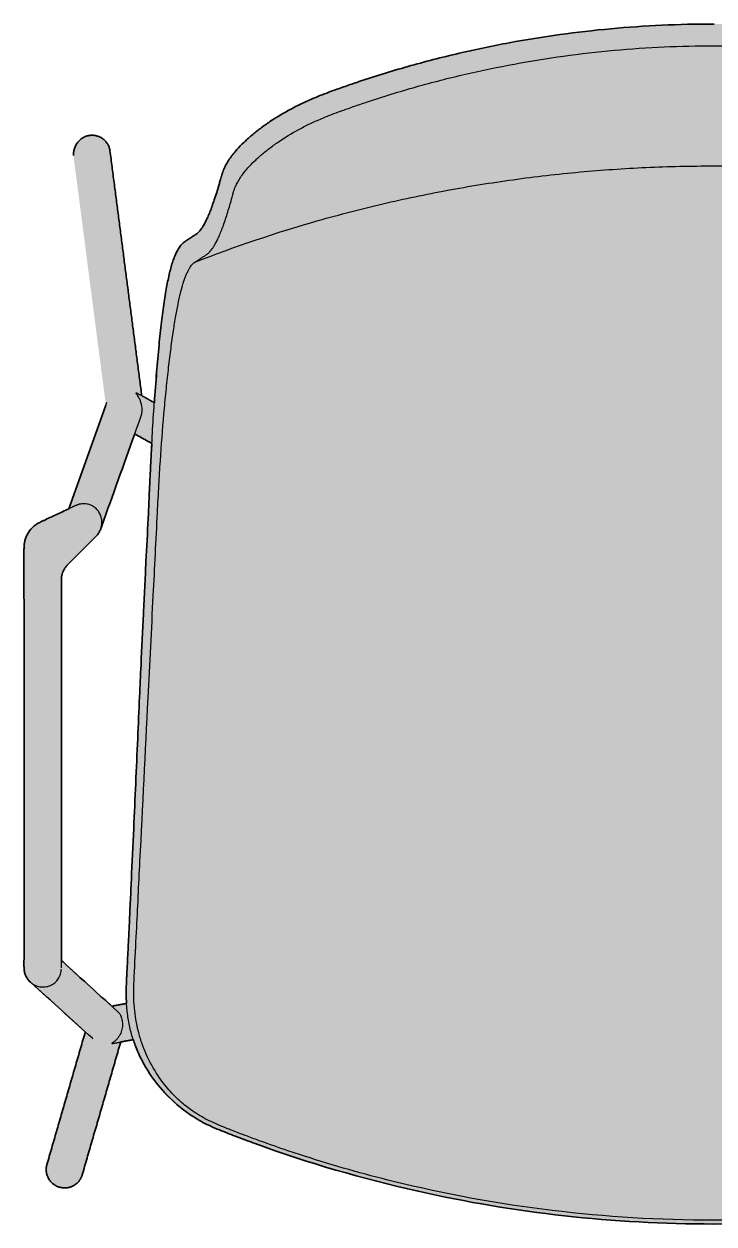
# Model space of a CAD drawing. Header units: millimetres. Extents: x 0 to 1796, y -880 to 761.
# Drawn here: x 107 to 407, y -880 to -358 of the extents above; entities that cross this region are included whole.
import ezdxf

# ---------------------------------------------------------------- set-up
doc = ezdxf.new("R2010")
doc.units = ezdxf.units.MM
doc.layers.add('Blocks', color=7, linetype='Continuous')
doc.layers.add('Blocks$Fill', color=7, linetype='Continuous', true_color=0xffffff)
doc.layers.add('Blocks$Inner', color=7, linetype='Continuous', lineweight=25, true_color=0x007f00)
doc.layers.add('Blocks$Outline', color=7, linetype='Continuous', lineweight=35, true_color=0xff3f3f)

# ---------------------------------------------------------------- blocks, each defined once
blk = doc.blocks.new('AAC 18 Dining Chair Top')
at = {"layer": 'Blocks$Fill'}
h = blk.add_hatch(color=256, dxfattribs=at)
h.paths.add_polyline_path([(296.95, -105.05), (280.66, -104.83), (264.42, -104.15), (248.2, -103.03), (232.02, -101.46), (216.03, -99.46), (200.1, -97.03), (184.24, -94.15), (168.47, -90.84), (150.5, -86.51), (132.69, -81.61), (115.04, -76.14), (97.58, -70.1), (83.06, -64.59), (81.1, -63.78), (79.14, -62.94), (77.47, -62.16), (75.82, -61.35), (74.06, -60.42), (72.33, -59.43), (70.67, -58.41), (69.05, -57.34), (67.46, -56.2), (65.91, -55.02), (65.13, -54.39), (64.37, -53.75), (62.87, -52.43), (60.59, -50.3), (59.47, -49.22), (58.39, -48.1), (57.35, -46.96), (56.34, -45.8), (55.36, -44.62), (54.41, -43.41), (53.49, -42.17), (52.6, -40.92), (51.74, -39.64), (50.91, -38.35), (50.11, -37.02), (49.34, -35.68), (48.61, -34.32), (47.9, -32.94), (47.25, -31.57), (46.63, -30.19), (46.04, -28.79), (45.49, -27.37), (45.06, -26.17), (44.64, -24.95), (39.19, -25.96), (22.47, -83.68), (22.43, -83.83), (22.38, -83.98), (22.33, -84.13), (22.27, -84.28), (22.21, -84.43), (22.15, -84.58), (22.08, -84.73), (22.02, -84.88), (21.94, -85.03), (21.87, -85.17), (21.79, -85.32), (21.71, -85.46), (21.62, -85.6), (21.53, -85.75), (21.44, -85.89), (21.35, -86.02), (21.25, -86.16), (21.15, -86.29), (21.04, -86.43), (20.93, -86.56), (20.82, -86.68), (20.71, -86.81), (20.59, -86.93), (20.48, -87.05), (20.36, -87.17), (20.23, -87.29), (20.11, -87.4), (19.98, -87.51), (19.85, -87.62), (19.71, -87.72), (19.58, -87.83), (19.44, -87.92), (19.3, -88.02), (19.16, -88.11), (19.02, -88.2), (18.87, -88.29), (18.73, -88.37), (18.58, -88.45), (18.43, -88.53), (18.28, -88.6), (18.13, -88.67), (17.98, -88.74), (17.83, -88.8), (17.68, -88.86), (17.52, -88.91), (17.37, -88.97), (17.22, -89.02), (17.06, -89.06), (16.91, -89.11), (16.75, -89.15), (16.6, -89.18), (16.44, -89.22), (16.29, -89.25), (16.14, -89.27), (15.98, -89.3), (15.83, -89.32), (15.68, -89.33), (15.52, -89.35), (15.37, -89.36), (15.22, -89.37), (15.07, -89.37), (14.93, -89.38), (14.78, -89.38), (14.63, -89.38), (14.45, -89.37), (14.28, -89.36), (14.11, -89.35), (13.93, -89.33), (13.76, -89.31), (13.58, -89.28), (13.4, -89.25), (13.22, -89.22), (13.04, -89.18), (12.86, -89.13), (12.68, -89.09), (12.5, -89.03), (12.32, -88.98), (12.14, -88.92), (11.97, -88.85), (11.79, -88.78), (11.61, -88.71), (11.43, -88.63), (11.26, -88.54), (11.08, -88.46), (10.91, -88.36), (10.74, -88.26), (10.57, -88.16), (10.41, -88.06), (10.24, -87.95), (10.08, -87.83), (9.92, -87.71), (9.76, -87.59), (9.61, -87.46), (9.46, -87.33), (9.31, -87.2), (9.17, -87.06), (9.03, -86.91), (8.89, -86.77), (8.76, -86.62), (8.63, -86.47), (8.5, -86.31), (8.38, -86.15), (8.26, -85.99), (8.15, -85.83), (8.04, -85.67), (7.94, -85.5), (7.84, -85.33), (7.74, -85.16), (7.65, -84.98), (7.57, -84.81), (7.48, -84.63), (7.41, -84.46), (7.34, -84.28), (7.27, -84.1), (7.21, -83.92), (7.15, -83.74), (7.09, -83.56), (7.05, -83.38), (7, -83.2), (6.96, -83.02), (6.93, -82.84), (6.9, -82.66), (6.87, -82.48), (6.85, -82.3), (6.83, -82.13), (6.81, -81.95), (6.8, -81.78), (6.8, -81.6), (6.8, -81.43), (6.8, -81.26), (6.81, -81), (6.82, -80.74), (6.85, -80.49), (6.88, -80.23), (6.93, -79.98), (6.98, -79.73), (7.04, -79.48), (7.1, -79.23), (23.8, -21.57), (0, 0), (-0.07, 0.07), (-0.24, 0.22), (-0.4, 0.38), (-0.56, 0.54), (-0.71, 0.71), (-0.86, 0.88), (-1, 1.06), (-1.14, 1.23), (-1.28, 1.42), (-1.41, 1.6), (-1.53, 1.79), (-1.65, 1.99), (-1.77, 2.18), (-1.88, 2.38), (-1.98, 2.59), (-2.08, 2.79), (-2.17, 3), (-2.26, 3.21), (-2.34, 3.42), (-2.41, 3.63), (-2.48, 3.85), (-2.55, 4.06), (-2.6, 4.28), (-2.65, 4.5), (-2.7, 4.72), (-2.74, 4.93), (-2.77, 5.13), (-2.79, 5.33), (-2.81, 5.54), (-2.83, 5.75), (-2.83, 5.97), (-2.85, 187.2), (-2.85, 188.11), (-2.83, 189.21), (-2.81, 189.63), (-2.77, 190.05), (-2.74, 190.41), (-2.68, 190.78), (-2.65, 190.97), (-2.62, 191.15), (-2.54, 191.52), (-2.43, 191.94), (-2.31, 192.36), (-2.19, 192.76), (-2.05, 193.14), (-1.97, 193.35), (-1.89, 193.55), (-1.72, 193.94), (-1.53, 194.33), (-1.33, 194.72), (-1.23, 194.9), (-1.13, 195.08), (-1.02, 195.26), (-0.91, 195.44), (-0.79, 195.62), (-0.68, 195.79), (-0.56, 195.96), (-0.43, 196.13), (-0.31, 196.3), (-0.18, 196.46), (-0.05, 196.62), (0.09, 196.79), (0.22, 196.94), (0.37, 197.1), (0.51, 197.25), (0.65, 197.4), (0.81, 197.56), (0.96, 197.71), (1.12, 197.86), (1.29, 198), (1.45, 198.14), (1.62, 198.28), (1.79, 198.42), (1.96, 198.55), (2.28, 198.78), (2.44, 198.9), (2.6, 199), (2.78, 199.12), (2.96, 199.23), (3.33, 199.44), (3.68, 199.62), (4.03, 199.8), (16.63, 205.69), (32.74, 250.7), (18.65, 359.21), (18.64, 359.26), (18.64, 359.45), (18.65, 359.65), (18.66, 359.84), (18.67, 360.04), (18.69, 360.24), (18.71, 360.44), (18.74, 360.64), (18.77, 360.84), (18.8, 361.04), (18.84, 361.24), (18.89, 361.44), (18.94, 361.65), (18.99, 361.85), (19.05, 362.05), (19.11, 362.25), (19.18, 362.45), (19.26, 362.65), (19.34, 362.85), (19.42, 363.05), (19.51, 363.25), (19.6, 363.44), (19.7, 363.63), (19.81, 363.82), (19.92, 364.01), (20.03, 364.2), (20.15, 364.38), (20.27, 364.56), (20.4, 364.74), (20.53, 364.91), (20.66, 365.08), (20.8, 365.24), (20.94, 365.41), (21.09, 365.56), (21.24, 365.72), (21.4, 365.87), (21.55, 366.01), (21.72, 366.15), (21.88, 366.29), (22.05, 366.42), (22.22, 366.54), (22.39, 366.66), (22.56, 366.78), (22.74, 366.89), (22.92, 366.99), (23.1, 367.09), (23.28, 367.19), (23.46, 367.27), (23.64, 367.36), (23.83, 367.44), (24.01, 367.51), (24.2, 367.58), (24.38, 367.64), (24.57, 367.69), (24.76, 367.75), (24.94, 367.79), (25.13, 367.83), (25.31, 367.87), (25.5, 367.9), (25.68, 367.93), (25.86, 367.95), (26.05, 367.97), (26.23, 367.98), (26.4, 367.99), (26.58, 367.99), (26.74, 367.99), (26.91, 367.99), (27.07, 367.98), (27.24, 367.97), (27.4, 367.96), (27.57, 367.94), (27.74, 367.92), (27.91, 367.89), (28.08, 367.86), (28.25, 367.83), (28.42, 367.8), (28.59, 367.76), (28.76, 367.71), (28.93, 367.67), (29.1, 367.62), (29.27, 367.56), (29.44, 367.5), (29.61, 367.44), (29.78, 367.37), (29.94, 367.3), (30.11, 367.22), (30.27, 367.14), (30.44, 367.06), (30.6, 366.97), (30.76, 366.88), (30.92, 366.79), (31.07, 366.69), (31.23, 366.59), (31.38, 366.48), (31.53, 366.37), (31.68, 366.26), (31.82, 366.14), (31.96, 366.02), (32.1, 365.89), (32.23, 365.77), (32.37, 365.64), (32.5, 365.5), (32.62, 365.37), (32.74, 365.23), (32.86, 365.09), (32.98, 364.95), (33.09, 364.8), (33.2, 364.65), (33.3, 364.5), (33.4, 364.35), (33.49, 364.19), (33.59, 364.04), (33.67, 363.88), (33.76, 363.72), (33.84, 363.56), (33.91, 363.4), (33.98, 363.24), (34.05, 363.08), (34.11, 362.91), (34.17, 362.75), (34.22, 362.58), (34.27, 362.42), (34.32, 362.25), (34.36, 362.09), (34.4, 361.92), (34.44, 361.76), (34.47, 361.6), (34.49, 361.43), (34.52, 361.27), (48.34, 254.84), (53.82, 251.78), (55.85, 276.87), (56.92, 286.94), (58.05, 295.51), (58.65, 299.31), (59.28, 302.81), (59.92, 305.96), (60.61, 308.9), (60.94, 310.19), (61.31, 311.47), (61.67, 312.64), (62.05, 313.81), (62.42, 314.8), (62.81, 315.77), (62.99, 316.21), (63.19, 316.64), (63.39, 317.07), (63.6, 317.49), (63.86, 317.98), (64.13, 318.46), (64.27, 318.7), (64.42, 318.93), (64.57, 319.16), (64.73, 319.39), (64.88, 319.59), (65.02, 319.79), (65.18, 319.99), (65.33, 320.18), (65.49, 320.36), (65.64, 320.53), (65.8, 320.7), (65.97, 320.87), (66.15, 321.03), (66.33, 321.2), (66.51, 321.35), (66.7, 321.5), (66.82, 321.59), (66.95, 321.68), (69.56, 323.41), (71.4, 324.61), (71.75, 324.85), (72.1, 325.11), (72.37, 325.31), (72.5, 325.41), (72.62, 325.52), (72.79, 325.66), (72.95, 325.81), (73.1, 325.97), (73.25, 326.13), (73.42, 326.31), (73.58, 326.5), (73.74, 326.69), (73.89, 326.88), (74.06, 327.11), (74.23, 327.34), (74.55, 327.81), (74.86, 328.29), (75.16, 328.78), (75.63, 329.61), (76.07, 330.46), (76.55, 331.43), (77, 332.42), (77.49, 333.55), (77.95, 334.69), (78.91, 337.21), (79.88, 339.97), (80.9, 343.15), (82.99, 350.25), (83.28, 351.22), (83.49, 351.82), (83.7, 352.42), (83.93, 352.99), (84.17, 353.56), (84.4, 354.07), (84.64, 354.57), (84.9, 355.07), (85.17, 355.56), (85.46, 356.06), (85.76, 356.56), (86.07, 357.05), (86.39, 357.54), (86.76, 358.08), (87.14, 358.6), (87.92, 359.64), (88.79, 360.71), (89.7, 361.76), (90.42, 362.55), (91.16, 363.33), (91.91, 364.09), (92.67, 364.84), (94.36, 366.41), (96.1, 367.92), (97.99, 369.47), (99.93, 370.97), (101.99, 372.47), (104.09, 373.92), (106.3, 375.36), (108.54, 376.74), (110.82, 378.07), (113.13, 379.34), (115.53, 380.59), (117.95, 381.78), (120.48, 382.95), (123.04, 384.06), (126.73, 385.57), (133.12, 387.95), (141.78, 390.96), (152.84, 394.54), (163.99, 397.85), (175.02, 400.83), (186.33, 403.61), (197.19, 406.01), (208.1, 408.16), (219.06, 410.07), (230.07, 411.72), (241.12, 413.12), (252.19, 414.26), (263.3, 415.16), (274.42, 415.8), (285.55, 416.19), (296.69, 416.32), (296.95, 416.32), (297.22, 416.32), (308.36, 416.19), (319.49, 415.8), (330.61, 415.16), (341.72, 414.26), (352.79, 413.12), (363.84, 411.72), (374.84, 410.07), (385.81, 408.16), (396.72, 406.01), (407.58, 403.61), (418.89, 400.83), (429.92, 397.85), (441.07, 394.54), (452.13, 390.96), (463.2, 387.08), (467.18, 385.57), (470.87, 384.06), (473.42, 382.95), (475.96, 381.78), (478.38, 380.59), (480.78, 379.34), (483.09, 378.07), (485.37, 376.74), (487.61, 375.36), (489.82, 373.92), (491.92, 372.47), (493.98, 370.97), (495.92, 369.47), (497.81, 367.92), (499.55, 366.41), (501.23, 364.84), (502, 364.09), (502.75, 363.33), (503.49, 362.55), (504.21, 361.76), (505.11, 360.71), (505.99, 359.64), (506.77, 358.6), (507.15, 358.08), (507.52, 357.54), (507.84, 357.05), (508.15, 356.56), (508.45, 356.06), (508.74, 355.56), (509.01, 355.07), (509.26, 354.57), (509.51, 354.07), (509.74, 353.56), (509.98, 352.99), (510.21, 352.42), (510.42, 351.82), (510.63, 351.22), (511.03, 349.87), (513.01, 343.15), (514.03, 339.97), (514.99, 337.21), (515.96, 334.69), (516.42, 333.55), (516.91, 332.42), (517.36, 331.43), (517.84, 330.46), (518.28, 329.61), (518.75, 328.78), (519.05, 328.29), (519.36, 327.81), (519.68, 327.34), (519.85, 327.11), (520.02, 326.88), (520.17, 326.69), (520.33, 326.5), (520.49, 326.31), (520.66, 326.13), (520.81, 325.97), (520.96, 325.81), (521.12, 325.66), (521.29, 325.52), (521.41, 325.41), (521.54, 325.31), (521.81, 325.11), (522.16, 324.85), (522.51, 324.61), (526.87, 321.74), (526.96, 321.68), (527.08, 321.59), (527.2, 321.5), (527.4, 321.35), (527.58, 321.2), (527.76, 321.03), (527.94, 320.87), (528.1, 320.7), (528.27, 320.53), (528.42, 320.36), (528.57, 320.18), (528.73, 319.99), (528.89, 319.79), (529.03, 319.59), (529.18, 319.39), (529.34, 319.16), (529.49, 318.93), (529.63, 318.7), (529.78, 318.46), (530.05, 317.98), (530.31, 317.49), (530.52, 317.07), (530.72, 316.64), (530.92, 316.21), (531.1, 315.77), (531.49, 314.8), (531.85, 313.81), (532.24, 312.64), (532.6, 311.47), (532.97, 310.19), (533.3, 308.9), (533.99, 305.96), (534.63, 302.81), (535.26, 299.31), (535.86, 295.51), (536.99, 286.94), (538.06, 276.87), (540.09, 251.78), (545.57, 254.84), (545.57, 254.84), (559.39, 361.27), (559.42, 361.43), (559.44, 361.6), (559.47, 361.76), (559.51, 361.92), (559.55, 362.09), (559.59, 362.25), (559.63, 362.42), (559.69, 362.58), (559.74, 362.75), (559.8, 362.91), (559.86, 363.08), (559.93, 363.24), (560, 363.4), (560.07, 363.56), (560.15, 363.72), (560.24, 363.88), (560.32, 364.04), (560.42, 364.19), (560.51, 364.35), (560.61, 364.5), (560.71, 364.65), (560.82, 364.8), (560.93, 364.95), (561.05, 365.09), (561.17, 365.23), (561.29, 365.37), (561.41, 365.5), (561.54, 365.64), (561.67, 365.77), (561.81, 365.89), (561.95, 366.02), (562.09, 366.14), (562.23, 366.26), (562.38, 366.37), (562.53, 366.48), (562.68, 366.59), (562.84, 366.69), (562.99, 366.79), (563.15, 366.88), (563.31, 366.97), (563.47, 367.06), (563.64, 367.14), (563.8, 367.22), (563.97, 367.3), (564.13, 367.37), (564.3, 367.44), (564.47, 367.5), (564.64, 367.56), (564.81, 367.62), (564.98, 367.67), (565.15, 367.71), (565.32, 367.76), (565.49, 367.8), (565.66, 367.83), (565.83, 367.86), (566, 367.89), (566.17, 367.92), (566.34, 367.94), (566.5, 367.96), (566.67, 367.97), (566.84, 367.98), (567, 367.99), (567.17, 367.99), (567.33, 367.99), (567.5, 367.99), (567.68, 367.98), (567.86, 367.97), (568.05, 367.95), (568.23, 367.93), (568.41, 367.9), (568.6, 367.87), (568.78, 367.83), (568.97, 367.79), (569.15, 367.75), (569.34, 367.7), (569.53, 367.64), (569.71, 367.58), (569.9, 367.51), (570.08, 367.44), (570.27, 367.36), (570.45, 367.28), (570.63, 367.19), (570.81, 367.1), (570.99, 367), (571.17, 366.89), (571.35, 366.78), (571.52, 366.67), (571.69, 366.55), (571.86, 366.42), (572.03, 366.29), (572.19, 366.16), (572.36, 366.02), (572.51, 365.88), (572.67, 365.73), (572.82, 365.58), (572.97, 365.42), (573.11, 365.26), (573.25, 365.09), (573.38, 364.92), (573.52, 364.75), (573.64, 364.58), (573.77, 364.4), (573.88, 364.22), (574, 364.03), (574.11, 363.85), (574.21, 363.66), (574.31, 363.47), (574.4, 363.27), (574.49, 363.08), (574.58, 362.88), (574.66, 362.68), (574.73, 362.48), (574.8, 362.28), (574.86, 362.08), (574.92, 361.88), (574.98, 361.68), (575.03, 361.48), (575.07, 361.28), (575.11, 361.08), (575.15, 360.88), (575.18, 360.68), (575.21, 360.48), (575.23, 360.28), (575.24, 360.08), (575.26, 359.88), (575.27, 359.69), (575.27, 359.5), (575.27, 359.31), (575.26, 359.21), (561.17, 250.7), (577.28, 205.69), (589.88, 199.8), (590.23, 199.62), (590.58, 199.44), (590.95, 199.23), (591.13, 199.12), (591.31, 199), (591.47, 198.9), (591.63, 198.78), (591.95, 198.55), (592.12, 198.42), (592.29, 198.28), (592.46, 198.14), (592.62, 198), (592.78, 197.86), (592.94, 197.71), (593.1, 197.56), (593.26, 197.4), (593.4, 197.25), (593.54, 197.1), (593.68, 196.94), (593.82, 196.79), (593.96, 196.62), (594.09, 196.46), (594.22, 196.3), (594.34, 196.13), (594.47, 195.96), (594.59, 195.79), (594.7, 195.62), (594.82, 195.44), (594.93, 195.26), (595.04, 195.08), (595.14, 194.9), (595.24, 194.72), (595.44, 194.33), (595.63, 193.94), (595.8, 193.55), (595.88, 193.35), (595.96, 193.14), (596.1, 192.76), (596.22, 192.36), (596.34, 191.94), (596.45, 191.52), (596.53, 191.15), (596.56, 190.97), (596.59, 190.78), (596.64, 190.41), (596.68, 190.05), (596.72, 189.63), (596.74, 189.21), (596.76, 188.11), (596.75, 6.53), (596.74, 5.97), (596.73, 5.75), (596.72, 5.54), (596.7, 5.33), (596.68, 5.13), (596.64, 4.93), (596.61, 4.72), (596.56, 4.5), (596.51, 4.28), (596.45, 4.06), (596.39, 3.85), (596.32, 3.63), (596.25, 3.42), (596.17, 3.21), (596.08, 3), (595.99, 2.79), (595.89, 2.59), (595.79, 2.38), (595.68, 2.18), (595.56, 1.99), (595.44, 1.79), (595.32, 1.6), (595.19, 1.42), (595.03, 1.2), (594.86, 0.99), (594.69, 0.79), (594.51, 0.59), (594.51, 0.59), (594.51, 0.59), (594.42, 0.49), (594.31, 0.38), (594.2, 0.27), (594.09, 0.17), (593.98, 0.07), (593.91, 0), (570.11, -21.57), (586.8, -79.23), (586.87, -79.48), (586.93, -79.73), (586.98, -79.98), (587.03, -80.23), (587.06, -80.49), (587.09, -80.74), (587.1, -81), (587.11, -81.26), (587.11, -81.43), (587.11, -81.6), (587.11, -81.78), (587.1, -81.95), (587.08, -82.13), (587.06, -82.3), (587.04, -82.48), (587.01, -82.66), (586.98, -82.84), (586.95, -83.02), (586.91, -83.2), (586.86, -83.38), (586.81, -83.56), (586.76, -83.74), (586.7, -83.92), (586.64, -84.1), (586.57, -84.28), (586.5, -84.46), (586.42, -84.63), (586.34, -84.81), (586.26, -84.98), (586.17, -85.16), (586.07, -85.33), (585.97, -85.5), (585.87, -85.67), (585.76, -85.83), (585.65, -85.99), (585.53, -86.15), (585.41, -86.31), (585.28, -86.47), (585.15, -86.62), (585.02, -86.77), (584.88, -86.91), (584.74, -87.06), (584.6, -87.2), (584.45, -87.33), (584.3, -87.46), (584.15, -87.59), (583.99, -87.71), (583.83, -87.83), (583.67, -87.95), (583.5, -88.06), (583.34, -88.16), (583.17, -88.26), (583, -88.36), (582.82, -88.46), (582.65, -88.54), (582.48, -88.63), (582.3, -88.71), (582.12, -88.78), (581.94, -88.85), (581.76, -88.92), (581.59, -88.98), (581.41, -89.03), (581.23, -89.09), (581.05, -89.13), (580.87, -89.18), (580.69, -89.22), (580.51, -89.25), (580.33, -89.28), (580.15, -89.31), (579.98, -89.33), (579.8, -89.35), (579.63, -89.36), (579.45, -89.37), (579.28, -89.38), (579.13, -89.38), (578.98, -89.38), (578.83, -89.37), (578.69, -89.37), (578.54, -89.36), (578.38, -89.35), (578.23, -89.33), (578.08, -89.32), (577.93, -89.3), (577.77, -89.27), (577.62, -89.25), (577.47, -89.22), (577.31, -89.18), (577.16, -89.15), (577, -89.11), (576.85, -89.06), (576.69, -89.02), (576.54, -88.97), (576.38, -88.91), (576.23, -88.86), (576.08, -88.8), (575.93, -88.74), (575.78, -88.67), (575.63, -88.6), (575.48, -88.53), (575.33, -88.45), (575.18, -88.37), (575.04, -88.29), (574.89, -88.2), (574.75, -88.11), (574.61, -88.02), (574.47, -87.92), (574.33, -87.83), (574.2, -87.72), (574.06, -87.62), (573.93, -87.51), (573.8, -87.4), (573.68, -87.29), (573.55, -87.17), (573.43, -87.05), (573.31, -86.93), (573.2, -86.81), (573.09, -86.68), (572.98, -86.56), (572.87, -86.43), (572.76, -86.29), (572.66, -86.16), (572.56, -86.02), (572.47, -85.89), (572.38, -85.75), (572.29, -85.6), (572.2, -85.46), (572.12, -85.32), (572.04, -85.17), (571.97, -85.03), (571.89, -84.88), (571.82, -84.73), (571.76, -84.58), (571.7, -84.43), (571.64, -84.28), (571.58, -84.13), (571.53, -83.98), (571.48, -83.83), (571.44, -83.68), (554.72, -25.96), (549.26, -24.95), (548.85, -26.17), (548.42, -27.37), (547.87, -28.79), (547.28, -30.19), (546.66, -31.57), (546.01, -32.94), (545.3, -34.32), (544.57, -35.68), (543.8, -37.02), (543, -38.35), (542.17, -39.64), (541.31, -40.92), (540.42, -42.17), (539.5, -43.41), (538.55, -44.62), (537.57, -45.8), (536.56, -46.96), (535.52, -48.1), (534.44, -49.22), (533.32, -50.3), (531.04, -52.43), (529.54, -53.75), (528.78, -54.39), (528, -55.02), (526.45, -56.2), (524.86, -57.34), (523.24, -58.41), (521.58, -59.43), (519.85, -60.42), (518.09, -61.35), (516.44, -62.16), (514.77, -62.94), (512.81, -63.78), (507.76, -65.81), (496.33, -70.1), (478.87, -76.14), (461.22, -81.61), (443.4, -86.51), (425.44, -90.84), (409.67, -94.15), (393.81, -97.03), (377.88, -99.46), (361.88, -101.46), (345.71, -103.03), (329.49, -104.15), (313.25, -104.83)], flags=0)
h.paths.add_polyline_path([(13.38, 174.56), (13.39, 9.43), (13.58, 9.28), (13.76, 9.12), (35.31, -10.41), (41.72, -9.22), (41.66, -7.86), (41.61, -6.51), (41.59, -4.81), (41.59, -3.11), (41.78, 2.14), (52.71, 234.07), (45.27, 238.22), (30.96, 198.27), (30.94, 198.2), (30.54, 197.08), (30.5, 196.98), (30.43, 196.78), (30.35, 196.59), (30.27, 196.39), (30.18, 196.2), (30.08, 196), (29.98, 195.8), (29.87, 195.6), (29.76, 195.41), (29.66, 195.24), (29.55, 195.07), (29.43, 194.9), (29.32, 194.74), (29.19, 194.57), (29.05, 194.4), (28.91, 194.24), (28.77, 194.08), (28.55, 193.84), (27.89, 193.15), (16.08, 181.36), (15.83, 181.08), (15.7, 180.94), (15.58, 180.79), (15.47, 180.65), (15.36, 180.51), (15.25, 180.37), (15.15, 180.22), (15.04, 180.07), (14.94, 179.91), (14.84, 179.76), (14.74, 179.6), (14.65, 179.43), (14.56, 179.27), (14.47, 179.1), (14.39, 178.94), (14.27, 178.68), (14.16, 178.42), (14.05, 178.15), (13.95, 177.89), (13.86, 177.62), (13.78, 177.34), (13.7, 177.07), (13.64, 176.79), (13.58, 176.52), (13.53, 176.24), (13.48, 175.96), (13.45, 175.69), (13.42, 175.43), (13.41, 175.18), (13.39, 174.87)], flags=0)
h.paths.add_polyline_path([(580.52, 9.43), (580.53, 174.56), (580.52, 174.87), (580.5, 175.18), (580.49, 175.43), (580.46, 175.69), (580.43, 175.96), (580.38, 176.24), (580.33, 176.52), (580.27, 176.79), (580.2, 177.07), (580.13, 177.34), (580.05, 177.62), (579.96, 177.89), (579.86, 178.15), (579.75, 178.42), (579.64, 178.68), (579.52, 178.94), (579.4, 179.18), (579.27, 179.42), (579.12, 179.67), (578.95, 179.95), (578.76, 180.22), (578.66, 180.37), (578.55, 180.51), (578.44, 180.65), (578.33, 180.79), (578.21, 180.94), (578.08, 181.08), (577.83, 181.36), (565.58, 193.61), (565.36, 193.84), (565.14, 194.08), (565, 194.24), (564.86, 194.4), (564.72, 194.57), (564.59, 194.74), (564.48, 194.9), (564.36, 195.07), (564.25, 195.24), (564.15, 195.41), (564.04, 195.6), (563.93, 195.8), (563.83, 196), (563.73, 196.2), (563.64, 196.39), (563.56, 196.59), (563.48, 196.78), (563.4, 196.98), (563.37, 197.08), (562.97, 198.2), (562.95, 198.27), (548.64, 238.22), (541.2, 234.07), (552.26, -0.99), (552.31, -3.11), (552.32, -4.81), (552.3, -6.51), (552.25, -7.86), (552.19, -9.22), (558.6, -10.41)], flags=0)
at = {"layer": 'Blocks$Inner'}
blk.add_line((16.63, 205.69), (33.23, 252.07), dxfattribs=at)
for points, knots in [([(58.39, -48.1), (55.58, -45.11), (51.82, -40.18), (47.83, -33.02), (45.41, -27.44), (43.89, -22.65), (42.97, -18.76), (42.42, -15.78), (42, -12.75), (41.73, -9.65), (41.61, -7), (41.58, -4.81), (41.59, -2.97), (41.64, -0.88), (41.71, 0.87), (41.78, 2.14), (41.83, 3.22), (42.03, 7.19), (42.29, 12.41), (42.61, 19.06), (42.94, 25.83), (43.35, 34.49), (44.01, 48.56), (45.09, 72.41), (46.25, 98.91), (47.31, 122.58), (48.14, 140.63), (48.89, 156.46), (49.61, 171.45), (50.3, 185.24), (50.83, 195.55), (51.18, 202.26), (51.21, 202.89), (51.24, 203.53), (51.29, 204.62), (51.35, 206.19), (51.46, 208.65), (51.59, 211.76), (51.74, 215.15), (51.88, 218.15), (52.01, 220.76), (52.14, 223.38), (52.66, 233.59), (53.48, 247.49), (54.73, 264.43), (55.76, 276.29), (56.82, 286.46), (57.79, 293.93), (58.62, 299.22), (59.24, 302.7), (59.89, 305.9), (60.56, 308.79), (61.27, 311.41), (62, 313.7), (62.76, 315.72), (63.62, 317.6), (64.47, 319.07), (65.31, 320.17), (65.97, 320.89), (66.52, 321.37), (66.89, 321.65), (67.03, 321.74), (67.18, 321.84), (67.88, 322.3), (68.69, 322.85), (69.48, 323.37), (70.05, 323.74), (70.67, 324.13), (71.46, 324.65), (72.05, 325.06), (72.69, 325.55), (73.29, 326.15), (74.18, 327.21), (75.12, 328.66), (76.12, 330.53), (77.05, 332.5), (78, 334.75), (78.95, 337.28), (79.93, 340.1), (80.89, 343.06), (81.69, 345.71), (82.23, 347.57), (82.59, 348.83), (82.81, 349.61), (83.04, 350.45), (83.3, 351.3), (83.69, 352.41), (84.29, 353.88), (85.15, 355.6), (86.41, 357.63), (87.93, 359.7), (90.01, 362.16), (92.72, 364.95), (96.14, 368.02), (99.95, 371.05), (105.54, 375.01), (111.58, 378.61), (117.99, 381.84), (122.54, 383.88), (126.81, 385.62), (130.18, 386.89), (133.28, 388.02), (136.97, 389.32), (147.19, 392.83), (160.17, 396.86), (175.08, 400.9), (189.75, 404.5), (208.07, 408.33), (230.05, 411.88), (252.18, 414.43), (274.41, 415.97), (289.26, 416.32), (296.69, 416.32)], [487.359253, 487.359253, 487.359253, 487.359253, 499.666064, 505.854437, 511.925576, 517.903623, 520.896285, 523.917387, 526.992894, 530.069505, 533.25269, 534.950446, 536.648089, 538.769975, 541.210354, 541.898598, 542.588365, 544.450501, 553.832074, 558.281517, 564.422924, 574.156412, 584.301653, 606.664988, 645.797334, 663.866485, 677.733892, 700.022786, 711.39224, 722.773886, 741.428644, 742.378121, 742.932569, 743.302557, 744.30622, 746.208966, 748.007757, 751.714611, 755.531387, 758.183385, 760.729763, 763.381942, 766.033159, 791.425321, 805.128441, 817.008468, 827.136962, 835.785337, 839.622107, 843.18136, 846.394726, 849.413301, 852.081946, 854.535876, 856.640694, 858.531477, 860.745468, 861.739355, 862.67607, 863.64917, 863.949301, 864.058594, 864.155708, 864.465491, 866.590167, 867.08086, 867.313797, 868.624616, 869.27538, 870.141027, 870.80438, 871.680332, 872.668709, 874.9524, 876.862784, 879.027558, 881.491982, 884.193531, 887.11418, 890.453936, 893.534309, 895.402329, 896.273175, 897.460547, 897.855915, 898.868933, 900.144789, 901.375214, 903.60938, 905.938772, 908.534503, 911.306294, 915.585701, 920.193744, 925.089719, 930.190352, 940.737506, 946.14068, 951.721933, 955.700509, 959.966834, 962.524817, 965.614096, 971.689021, 994.948825, 1006.376294, 1018.020742, 1040.264569, 1062.523566, 1084.79381, 1107.071732, 1129.353512, 1129.353512, 1129.353512, 1129.353512]), ([(71.39, 312.8), (72.08, 313.25), (72.95, 313.84), (74.23, 314.67), (75.04, 315.18), (75.81, 315.68), (76.3, 316.02), (76.79, 316.38), (77.41, 316.88), (78.12, 317.6), (78.86, 318.51), (79.59, 319.57), (80.39, 320.91), (81.27, 322.59), (82.19, 324.62), (83.13, 326.94), (84.45, 330.53), (85.7, 334.42), (86.76, 338.05), (87.29, 339.95), (87.63, 341.19), (87.84, 341.96), (88.06, 342.77), (88.3, 343.57), (88.65, 344.62), (89.2, 346.02), (90.04, 347.73), (91.27, 349.73), (92.76, 351.77), (94.8, 354.19), (97.48, 356.94), (100.87, 359.98), (104.63, 362.95), (110.1, 366.79), (116, 370.27), (122.28, 373.39), (126.77, 375.37), (131, 377.06), (134.4, 378.33), (137.54, 379.45), (141.25, 380.76), (151.24, 384.17), (167.43, 389.15), (188.9, 394.65), (210.28, 399.11), (231.86, 402.57), (253.58, 405.06), (275.35, 406.53), (289.77, 406.86), (296.95, 406.86)], [1687.371735, 1687.371735, 1687.371735, 1687.371735, 1689.827697, 1690.514502, 1691.955442, 1692.711952, 1693.263873, 1693.749795, 1694.539392, 1695.641883, 1696.78262, 1698.045479, 1699.497291, 1701.46716, 1703.721481, 1706.197193, 1708.963439, 1715.206547, 1718.458617, 1720.29381, 1721.135171, 1722.305277, 1722.683834, 1723.664862, 1724.804158, 1726.000368, 1728.173904, 1730.514294, 1733.054642, 1735.738011, 1740.004934, 1744.571867, 1749.380204, 1754.379005, 1764.621745, 1769.891234, 1775.423624, 1779.338416, 1783.559036, 1786.309402, 1789.32567, 1795.359519, 1817.984109, 1840.132488, 1861.820575, 1883.493138, 1905.690659, 1927.386638, 1948.940597, 1948.940597, 1948.940597, 1948.940597]), ([(296.95, 406.86), (304.14, 406.86), (318.56, 406.53), (340.33, 405.06), (362.05, 402.57), (383.63, 399.11), (405.01, 394.65), (426.48, 389.15), (442.67, 384.17), (452.66, 380.76), (456.37, 379.45), (459.51, 378.33), (462.91, 377.06), (467.14, 375.37), (471.63, 373.39), (477.91, 370.27), (483.81, 366.79), (489.28, 362.95), (493.04, 359.98), (496.43, 356.94), (499.11, 354.19), (501.15, 351.77), (502.64, 349.73), (503.87, 347.73), (504.71, 346.02), (505.26, 344.62), (505.61, 343.57), (505.85, 342.77), (506.07, 341.96), (506.28, 341.19), (506.62, 339.95), (507.15, 338.05), (508.21, 334.42), (509.46, 330.53), (510.78, 326.94), (511.72, 324.62), (512.64, 322.59), (513.52, 320.91), (514.32, 319.57), (515.05, 318.51), (515.79, 317.6), (516.5, 316.88), (517.12, 316.38), (517.61, 316.02), (518.1, 315.68), (518.87, 315.18), (519.68, 314.67), (520.96, 313.84), (521.83, 313.25), (522.52, 312.8)], [1948.940597, 1948.940597, 1948.940597, 1948.940597, 1970.494555, 1992.190534, 2014.388055, 2036.060618, 2057.748705, 2079.897084, 2102.521674, 2108.555523, 2111.571791, 2114.322157, 2118.542777, 2122.457569, 2127.989959, 2133.259448, 2143.502189, 2148.500989, 2153.309326, 2157.876259, 2162.143182, 2164.826551, 2167.366899, 2169.707289, 2171.880825, 2173.077035, 2174.216331, 2175.197359, 2175.575916, 2176.746022, 2177.587383, 2179.422576, 2182.674646, 2188.917754, 2191.684001, 2194.159712, 2196.414033, 2198.383902, 2199.835714, 2201.098573, 2202.23931, 2203.341801, 2204.131398, 2204.61732, 2205.169241, 2205.925751, 2207.366691, 2208.053496, 2210.509458, 2210.509458, 2210.509458, 2210.509458]), ([(71.39, 312.8), (88.98, 319.71), (111.48, 327.28), (139.03, 334.77), (157.69, 339.37), (181.22, 344.3), (209.83, 348.93), (238.64, 352.23), (267.74, 354.23), (287.14, 354.67), (296.95, 354.67)], [0, 0, 0, 0, 56.683206, 71.145148, 85.634171, 114.334956, 143.250139, 172.562356, 201.29387, 230.747672, 230.747672, 230.747672, 230.747672]), ([(296.95, 354.67), (306.77, 354.67), (326.17, 354.23), (355.27, 352.23), (384.08, 348.93), (412.69, 344.3), (436.22, 339.37), (454.88, 334.77), (482.43, 327.28), (504.93, 319.71), (522.52, 312.8)], [230.747672, 230.747672, 230.747672, 230.747672, 260.201475, 288.932988, 318.245205, 347.160388, 375.861174, 390.350197, 404.812138, 461.495345, 461.495345, 461.495345, 461.495345]), ([(55.17, 204.04), (55.37, 208.04), (55.75, 215.52), (56.62, 229.82), (57.65, 243.4), (58.88, 256.61), (59.85, 265.83), (60.87, 274.34), (61.91, 281.88), (62.97, 288.54), (64.03, 294.29), (65.13, 299.27), (66.12, 302.9), (66.93, 305.4), (67.52, 306.99), (68.12, 308.38), (68.72, 309.59), (69.35, 310.64), (69.99, 311.53), (70.67, 312.25), (71.15, 312.64), (71.39, 312.8)], [1576.361592, 1576.361592, 1576.361592, 1576.361592, 1588.367944, 1598.83327, 1619.34146, 1629.229556, 1638.632242, 1647.163887, 1654.923153, 1661.482789, 1667.375405, 1672.478921, 1676.769118, 1678.672031, 1680.347781, 1681.859604, 1683.196481, 1684.414137, 1685.512517, 1686.498424, 1687.371735, 1687.371735, 1687.371735, 1687.371735]), ([(48.32, 246.73), (48.49, 247.6), (48.59, 249.62), (48.01, 252.07), (47.21, 253.8), (46.76, 254.58), (46.51, 254.98), (46.33, 255.24), (46.17, 255.48), (46.03, 255.69), (45.97, 255.8), (45.94, 255.87), (45.92, 255.92), (45.92, 255.97), (45.94, 256), (46, 256.02), (46.06, 256.02), (46.19, 255.99), (46.38, 255.92), (46.53, 255.85), (46.62, 255.8)], [51.544667, 51.544667, 51.544667, 51.544667, 54.223747, 57.540219, 59.025258, 59.933484, 60.235839, 60.437658, 60.898852, 61.091071, 61.19226, 61.265521, 61.323171, 61.360216, 61.39998, 61.444078, 61.514266, 61.599469, 61.832303, 62.115253, 62.115253, 62.115253, 62.115253]), ([(30.96, 198.27), (36.72, 214.34), (42.5, 230.5), (48.29, 246.65), (48.32, 246.73)], [0.07209, 0.07209, 0.07209, 0.07209, 51.297207, 51.544667, 51.544667, 51.544667, 51.544667]), ([(30.5, 196.98), (30.74, 197.63), (31.04, 198.97), (31, 201.03), (30.48, 202.96), (29.51, 204.71), (28.15, 206.16), (26.46, 207.23), (24.55, 207.85), (22.93, 207.94), (21.78, 207.79), (21.18, 207.66), (20.75, 207.53), (20.39, 207.4), (20, 207.25), (19.64, 207.1), (19.36, 206.97), (19.11, 206.86), (18.79, 206.71), (17.99, 206.33), (15.46, 205.14), (12.69, 203.85), (9.91, 202.55), (8.11, 201.71), (6.56, 200.99), (5.49, 200.5), (5.18, 200.36), (4.72, 200.14), (4.09, 199.84), (3.31, 199.44), (2.61, 199.03), (1.7, 198.37), (0.22, 197.08), (-0.8, 195.7), (-1.33, 194.72)], [671.680946, 671.680946, 671.680946, 671.680946, 673.749992, 675.775219, 677.800157, 679.712642, 681.738067, 683.706199, 685.675005, 687.699355, 688.543284, 689.162692, 689.52843, 689.89365, 690.315139, 690.76471, 691.073818, 691.242477, 691.579948, 692.142385, 693.886191, 699.960866, 701.310664, 703.110395, 705.922558, 706.429076, 706.654196, 706.935599, 707.949726, 708.737748, 709.583097, 710.368933, 712.112527, 715.461679, 715.461679, 715.461679, 715.461679]), ([(296.95, -103.4), (296.95, -103.4), (273.48, -103.4), (226.6, -100.58), (167.25, -89.73), (129.4, -79), (110.25, -72.69), (101.96, -69.79), (94.78, -67.15), (90.61, -65.58), (87.61, -64.42), (85.4, -63.55), (83.69, -62.87), (81.43, -61.93), (78.54, -60.65), (75.07, -58.86), (71.9, -56.97), (68.97, -54.95), (66.18, -52.75), (62.49, -49.42), (57.63, -44.03), (52.37, -36.07), (48.81, -28.09), (46.79, -21.36), (45.72, -16.25), (45.06, -11.01), (44.84, -6.2), (44.88, -1.56), (45.04, 1.86), (45.43, 9.75), (46.26, 26.35), (48.24, 66), (50.68, 114.74), (53.21, 165.21), (54.56, 192.04), (55.17, 204.04)], [1074.43354, 1074.43354, 1074.43354, 1074.43354, 1074.445264, 1144.843451, 1215.067528, 1255.133337, 1262.789119, 1275.537832, 1281.484511, 1285.730737, 1288.91628, 1291.146289, 1292.846077, 1294.440685, 1298.493007, 1302.315139, 1306.162767, 1309.565417, 1312.97753, 1316.808701, 1324.470404, 1334.690399, 1345.349454, 1350.584077, 1355.761081, 1360.985835, 1366.417096, 1370.205623, 1374.896413, 1376.69814, 1393.880962, 1424.780175, 1495.771609, 1540.312985, 1576.361592, 1576.361592, 1576.361592, 1576.361592]), ([(538.74, 204.04), (539.35, 192.04), (540.69, 165.21), (543.23, 114.74), (545.66, 66), (547.65, 26.35), (548.48, 9.75), (548.87, 1.86), (549.03, -1.56), (549.07, -6.2), (548.85, -11.01), (548.19, -16.25), (547.12, -21.36), (545.09, -28.09), (541.54, -36.07), (536.28, -44.03), (531.42, -49.42), (527.73, -52.75), (524.94, -54.95), (522.01, -56.97), (518.84, -58.86), (515.37, -60.65), (512.48, -61.93), (510.22, -62.87), (508.51, -63.55), (506.3, -64.42), (503.3, -65.58), (499.12, -67.15), (491.95, -69.79), (483.65, -72.69), (464.51, -79), (426.66, -89.73), (367.31, -100.58), (320.43, -103.4), (296.96, -103.4), (296.95, -103.4)], [572.505488, 572.505488, 572.505488, 572.505488, 608.554095, 653.095471, 724.086904, 754.986118, 772.168939, 773.970667, 778.661456, 782.449984, 787.881245, 793.105999, 798.283003, 803.517626, 814.176681, 824.396675, 832.058379, 835.88955, 839.301662, 842.704312, 846.55194, 850.374073, 854.426394, 856.021003, 857.720791, 859.950799, 863.136342, 867.382569, 873.329248, 886.077961, 893.733742, 933.799552, 1004.023628, 1074.421815, 1074.43354, 1074.43354, 1074.43354, 1074.43354]), ([(-1.33, 194.72), (-1.61, 194.21), (-1.96, 193.43), (-2.33, 192.35), (-2.54, 191.56), (-2.69, 190.79), (-2.79, 190.01), (-2.84, 189.12), (-2.85, 188.17), (-2.85, 162.96), (-2.84, 128.13), (-2.84, 68.15), (-2.84, 32.47), (-2.85, 6.58), (-2.84, 6.01), (-2.81, 5.41), (-2.67, 4.4), (-2.23, 2.97), (-1.33, 1.38), (-0.52, 0.47), (-0.07, 0.07)], [715.461679, 715.461679, 715.461679, 715.461679, 717.19314, 718.019946, 718.888268, 719.645712, 720.384137, 721.226991, 722.322319, 723.236835, 796.867883, 826.791788, 903.187687, 903.899988, 904.467382, 904.893012, 905.719672, 907.523024, 909.346726, 911.159094, 911.159094, 911.159094, 911.159094]), ([(14.39, 178.94), (14.61, 179.39), (14.98, 180.02), (15.58, 180.81), (15.98, 181.25), (16.36, 181.64), (16.77, 182.06), (19.57, 184.85), (22.73, 188.02), (25.95, 191.23), (26.95, 192.22), (27.52, 192.78), (28.12, 193.38), (28.69, 193.96), (29.32, 194.72), (29.79, 195.43), (30.19, 196.18), (30.41, 196.72), (30.5, 196.98)], [647.34156, 647.34156, 647.34156, 647.34156, 648.836488, 649.547953, 650.30765, 650.625551, 651.178311, 652.072203, 662.480762, 664.595011, 665.733447, 666.688929, 666.99374, 668.27245, 669.132985, 669.937362, 670.826663, 671.680946, 671.680946, 671.680946, 671.680946]), ([(13.38, 174.56), (13.39, 174.77), (13.4, 175.14), (13.44, 175.7), (13.52, 176.24), (13.74, 177.36), (14.06, 178.25), (14.39, 178.94)], [642.815143, 642.815143, 642.815143, 642.815143, 643.433615, 643.93997, 644.502557, 645.065098, 647.34156, 647.34156, 647.34156, 647.34156]), ([(13.39, 6.24), (13.39, 6.37), (13.38, 20.39), (13.38, 63.17), (13.38, 118.83), (13.38, 160.92), (13.38, 174.24), (13.38, 174.56)], [474.488916, 474.488916, 474.488916, 474.488916, 474.883528, 516.553965, 602.830828, 641.860524, 642.815143, 642.815143, 642.815143, 642.815143]), ([(-0.07, 0.07), (0.49, -0.45), (1.78, -1.33), (3.66, -1.95), (5.23, -2.1), (6.41, -2.04), (7.54, -1.83), (8.99, -1.32), (10.62, -0.32), (12.17, 1.41), (13, 3.18), (13.28, 4.5), (13.37, 5.26), (13.38, 5.64), (13.38, 5.84)], [911.159094, 911.159094, 911.159094, 911.159094, 913.447399, 915.805929, 917.041535, 918.163924, 919.343334, 920.466251, 922.767838, 925.013822, 927.372345, 928.553414, 929.057219, 929.672941, 929.672941, 929.672941, 929.672941]), ([(13.39, 9.43), (13.64, 9.23), (21.74, 1.89), (29.92, -5.52), (37.91, -12.76), (38.16, -13.01), (38.33, -13.17), (38.44, -13.29)], [-0.982559, -0.982559, -0.982559, -0.982559, 0, 31.787518, 32.148374, 32.351357, 32.842454, 32.842454, 32.842454, 32.842454]), ([(27.09, -24.55), (27.02, -24.48), (18.23, -16.52), (9.44, -8.55), (0, 0)], [0, 0, 0, 0, 0.300971, 35.586653, 35.586653, 35.586653, 35.586653]), ([(38.44, -13.29), (38.67, -13.61), (39.22, -14.51), (39.8, -16.14), (39.95, -17.47), (39.95, -18.15)], [32.842454, 32.842454, 32.842454, 32.842454, 34.029986, 35.978744, 38.018244, 38.018244, 38.018244, 38.018244]), ([(39.95, -18.15), (39.96, -18.53), (39.92, -19.3), (39.66, -20.81), (39.13, -22.32), (38.31, -23.75), (37.65, -24.6), (37.1, -25.19), (36.67, -25.58), (36.3, -25.88), (35.94, -26.14), (35.7, -26.3), (35.52, -26.44), (35.45, -26.49), (35.42, -26.52), (35.39, -26.55), (35.38, -26.57), (35.39, -26.6), (35.42, -26.61), (35.46, -26.62), (35.54, -26.62), (35.68, -26.61), (35.79, -26.59), (35.86, -26.58)], [38.018244, 38.018244, 38.018244, 38.018244, 39.162274, 40.320265, 42.605971, 43.945669, 45.24928, 45.804879, 46.374968, 46.97854, 47.234864, 47.712357, 47.854109, 47.916517, 47.961708, 47.995937, 48.020404, 48.040244, 48.068024, 48.107907, 48.158971, 48.314311, 48.516383, 48.516383, 48.516383, 48.516383]), ([(296.95, -105.05), (296.94, -105.05), (275.25, -105.05), (232.08, -102.66), (165.1, -91.48), (118.17, -77.77), (91.26, -67.77), (86.43, -65.92), (82.77, -64.49), (79.31, -63.04), (75.71, -61.33), (72.33, -59.48), (69.02, -57.37), (65.86, -55.04), (63.85, -53.33), (62.87, -52.43)], [243.679626, 243.679626, 243.679626, 243.679626, 243.718073, 308.74221, 373.213413, 447.126705, 455.124718, 459.331168, 462.648599, 466.906587, 470.584897, 474.576578, 478.461823, 482.369618, 486.359253, 486.359253, 486.359253, 486.359253]), ([(531.04, -52.43), (530.06, -53.33), (528.05, -55.04), (524.89, -57.37), (521.57, -59.48), (518.19, -61.33), (514.6, -63.04), (511.14, -64.49), (507.48, -65.92), (502.65, -67.77), (475.74, -77.77), (428.81, -91.48), (361.83, -102.66), (318.65, -105.05), (296.97, -105.05), (296.95, -105.05)], [1, 1, 1, 1, 4.989635, 8.89743, 12.782674, 16.774356, 20.452665, 24.710653, 28.028085, 32.234535, 40.232548, 114.14584, 178.617043, 243.641179, 243.679626, 243.679626, 243.679626, 243.679626])]:
    blk.add_open_spline(points, degree=3, knots=knots, dxfattribs=at)
for points, weights in [([(18.64, 359.26), (18.59, 367.92), (26.58, 367.99)], [1, 0.707106781187, 1]), ([(26.58, 367.99), (33.64, 368.05), (34.52, 361.27)], [1, 0.732277292279, 0.953985159426]), ([(34.52, 361.27), (41.43, 308.05), (48.34, 254.84)], [0.953985159426, 1, 1]), ([(14.45, -89.37), (6.82, -89.01), (6.8, -81.43)], [0.990990132085, 0.716116666669, 0.990990096951])]:
    blk.add_rational_spline(points, weights, degree=2, dxfattribs=at)
for points, degree in [([(46.62, 255.8), (50.22, 253.79), (53.82, 251.78)], 2), ([(52.71, 234.07), (48.99, 236.15), (45.27, 238.22)], 2), ([(30.54, 197.08), (30.74, 197.64), (30.94, 198.2)], 2), ([(35.31, -10.41), (38.52, -9.81), (41.72, -9.22)], 2), ([(7.1, -79.23), (15.45, -50.4), (23.8, -21.57)], 2), ([(39.19, -25.96), (30.83, -54.82), (22.47, -83.68)], 2), ([(35.86, -26.58), (40.25, -25.77), (44.64, -24.95)], 2), ([(62.87, -52.43), (61.95, -51.59), (61.05, -50.73), (60.12, -49.9), (59.24, -49.01), (58.39, -48.1)], 5)]:
    blk.add_open_spline(points, degree=degree, dxfattribs=at)
for points, weights, knots in [([(6.8, -81.43), (6.8, -81.34), (6.8, -81.26), (6.82, -80.22), (7.1, -79.23)], [1, 0.999937290909, 1, 0.991422951804, 0.999999999849], [82.805653, 82.805653, 82.805653, 82.981513, 82.981513, 85.036288, 85.036288, 85.036288]), ([(22.47, -83.68), (20.78, -89.53), (14.63, -89.38), (14.54, -89.37), (14.45, -89.37)], [0.915401371164, 0.758382874922, 1, 0.999939534137, 0.999999999999], [60.0881, 60.0881, 60.0881, 70.454507, 70.454507, 70.631981, 70.631981, 70.631981])]:
    blk.add_rational_spline(points, weights, degree=2, knots=knots, dxfattribs=at)
at = {"layer": 'Blocks$Outline'}
for points in [[(16.63, 205.69), (32.74, 250.7)], [(30.94, 198.2), (30.54, 197.08)]]:
    blk.add_lwpolyline(points, dxfattribs=at)
for points, degree, knots in [([(53.82, 251.78), (54.13, 256.2), (54.74, 264.57), (55.76, 276.29), (56.82, 286.46), (57.79, 293.93), (58.62, 299.22), (59.24, 302.7), (59.89, 305.9), (60.56, 308.79), (61.27, 311.41), (62, 313.7), (62.76, 315.72), (63.62, 317.6), (64.47, 319.07), (65.31, 320.17), (65.97, 320.89), (66.52, 321.37), (66.89, 321.65), (67.03, 321.74), (67.18, 321.84), (67.88, 322.3), (68.69, 322.85), (69.48, 323.37), (70.05, 323.74), (70.67, 324.13), (71.46, 324.65), (72.05, 325.06), (72.69, 325.55), (73.29, 326.15), (74.18, 327.21), (75.12, 328.66), (76.12, 330.53), (77.05, 332.5), (78, 334.75), (78.95, 337.28), (79.93, 340.1), (80.89, 343.06), (81.69, 345.71), (82.23, 347.57), (82.59, 348.83), (82.81, 349.61), (83.04, 350.45), (83.3, 351.3), (83.69, 352.41), (84.29, 353.88), (85.15, 355.6), (86.41, 357.63), (87.93, 359.7), (90.01, 362.16), (92.72, 364.95), (96.14, 368.02), (99.95, 371.05), (105.54, 375.01), (111.58, 378.61), (117.99, 381.84), (122.54, 383.88), (126.81, 385.62), (130.18, 386.89), (133.28, 388.02), (136.97, 389.32), (147.19, 392.83), (160.17, 396.86), (175.08, 400.9), (189.75, 404.5), (208.07, 408.33), (230.05, 411.88), (252.18, 414.43), (274.41, 415.97), (289.26, 416.32), (296.69, 416.32)], 3, [304.473403, 304.473403, 304.473403, 304.473403, 317.769189, 329.649215, 339.77771, 348.426085, 352.262854, 355.822108, 359.035473, 362.054048, 364.722693, 367.176624, 369.281441, 371.172225, 373.386215, 374.380103, 375.316817, 376.289918, 376.590049, 376.699341, 376.796455, 377.106239, 379.230915, 379.721608, 379.954544, 381.265363, 381.916127, 382.781774, 383.445128, 384.321079, 385.309456, 387.593148, 389.503531, 391.668305, 394.132729, 396.834278, 399.754927, 403.094683, 406.175057, 408.043076, 408.913922, 410.101294, 410.496663, 411.50968, 412.785536, 414.015961, 416.250127, 418.57952, 421.175251, 423.947042, 428.226448, 432.834491, 437.730467, 442.831099, 453.378253, 458.781428, 464.36268, 468.341256, 472.607582, 475.165564, 478.254843, 484.329769, 507.589573, 519.017042, 530.661489, 552.905316, 575.164313, 597.434557, 619.71248, 641.99426, 641.99426, 641.99426, 641.99426]), ([(48.34, 254.84), (48.34, 254.84), (51.08, 253.31), (53.82, 251.78)], 2, [64.090009, 64.090009, 64.090009, 64.09001, 70.367404, 70.367404, 70.367404]), ([(41.72, -9.22), (41.67, -8.32), (41.61, -6.85), (41.58, -4.81), (41.59, -2.97), (41.64, -0.88), (41.71, 0.87), (41.78, 2.14), (41.83, 3.22), (42.03, 7.19), (42.29, 12.41), (42.61, 19.06), (42.94, 25.83), (43.35, 34.49), (44.01, 48.56), (45.09, 72.41), (46.25, 98.91), (47.31, 122.58), (48.14, 140.63), (48.89, 156.46), (49.61, 171.45), (50.3, 185.24), (50.83, 195.55), (51.18, 202.26), (51.21, 202.89), (51.24, 203.53), (51.29, 204.62), (51.35, 206.19), (51.46, 208.65), (51.59, 211.76), (51.74, 215.15), (51.88, 218.15), (52.01, 220.76), (52.14, 223.38), (52.36, 227.82), (52.56, 231.39), (52.71, 234.07)], 3, [43.178828, 43.178828, 43.178828, 43.178828, 45.893437, 47.591194, 49.288836, 51.410722, 53.851102, 54.539345, 55.229112, 57.091248, 66.472821, 70.922265, 77.063671, 86.797159, 96.9424, 119.305735, 158.438082, 176.507233, 190.374639, 212.663534, 224.032988, 235.414634, 254.069392, 255.018869, 255.573316, 255.943304, 256.946967, 258.849713, 260.648504, 264.355359, 268.172135, 270.824132, 273.37051, 276.02269, 278.673906, 286.733765, 286.733765, 286.733765, 286.733765]), ([(-1.33, 194.72), (-0.8, 195.7), (0.22, 197.08), (1.7, 198.37), (2.61, 199.03), (3.31, 199.44), (4.09, 199.84), (4.72, 200.14), (5.18, 200.36), (5.49, 200.5), (6.56, 200.99), (8.11, 201.71), (9.91, 202.55), (12.65, 203.83), (14.84, 204.85), (16.63, 205.69)], 3, [-259.882133, -259.882133, -259.882133, -259.882133, -256.532981, -254.789386, -254.00355, -253.158201, -252.37018, -251.356052, -251.074649, -250.84953, -250.343011, -247.530848, -245.731117, -244.381319, -238.463465, -238.463465, -238.463465, -238.463465]), ([(-0.07, 0.07), (-0.52, 0.47), (-1.33, 1.38), (-2.23, 2.97), (-2.67, 4.4), (-2.81, 5.41), (-2.84, 6.01), (-2.85, 6.58), (-2.84, 32.47), (-2.84, 68.15), (-2.84, 128.13), (-2.85, 162.96), (-2.85, 188.17), (-2.84, 189.12), (-2.79, 190.01), (-2.69, 190.79), (-2.54, 191.56), (-2.33, 192.35), (-1.96, 193.43), (-1.61, 194.21), (-1.33, 194.72)], 3, [-455.579547, -455.579547, -455.579547, -455.579547, -453.767179, -451.943477, -450.140126, -449.313466, -448.887835, -448.320441, -447.60814, -371.212241, -341.288336, -267.657289, -266.742773, -265.647444, -264.80459, -264.066165, -263.308721, -262.440399, -261.613593, -259.882133, -259.882133, -259.882133, -259.882133]), ([(30.5, 196.98), (30.41, 196.72), (30.19, 196.18), (29.79, 195.43), (29.32, 194.72), (28.69, 193.96), (28.12, 193.38), (27.52, 192.78), (26.95, 192.22), (25.95, 191.23), (22.73, 188.02), (19.57, 184.85), (16.77, 182.06), (16.36, 181.64), (15.98, 181.25), (15.58, 180.81), (14.98, 180.02), (14.61, 179.39), (14.39, 178.94)], 3, [-671.680946, -671.680946, -671.680946, -671.680946, -670.826663, -669.937362, -669.132985, -668.27245, -666.99374, -666.688929, -665.733447, -664.595011, -662.480762, -652.072203, -651.178311, -650.625551, -650.30765, -649.547953, -648.836488, -647.34156, -647.34156, -647.34156, -647.34156]), ([(14.39, 178.94), (14.06, 178.25), (13.74, 177.36), (13.52, 176.24), (13.44, 175.7), (13.4, 175.14), (13.39, 174.77), (13.38, 174.56)], 3, [-647.34156, -647.34156, -647.34156, -647.34156, -645.065098, -644.502557, -643.93997, -643.433615, -642.815143, -642.815143, -642.815143, -642.815143]), ([(13.38, 174.56), (13.38, 174.24), (13.38, 160.92), (13.38, 118.83), (13.38, 64.1), (13.38, 22.39), (13.39, 9.43)], 3, [-642.815143, -642.815143, -642.815143, -642.815143, -641.860524, -602.830828, -516.553965, -477.685346, -477.685346, -477.685346, -477.685346]), ([(13.39, 9.43), (13.64, 9.23), (20.95, 2.61), (28.25, -4.01), (35.31, -10.41), (35.31, -10.41)], 3, [-0.982559, -0.982559, -0.982559, -0.982559, 0, 28.589687, 28.589689, 28.589689, 28.589689, 28.589689]), ([(58.39, -48.1), (55.58, -45.11), (51.82, -40.18), (47.83, -33.02), (45.86, -28.48), (44.91, -25.76), (44.64, -24.95)], 3, [0, 0, 0, 0, 12.306812, 18.495185, 24.566324, 27.134812, 27.134812, 27.134812, 27.134812]), ([(296.95, -105.05), (296.94, -105.05), (275.25, -105.05), (232.08, -102.66), (165.1, -91.48), (118.17, -77.77), (91.26, -67.77), (86.43, -65.92), (82.77, -64.49), (79.31, -63.04), (75.71, -61.33), (72.33, -59.48), (69.02, -57.37), (65.86, -55.04), (63.85, -53.33), (62.87, -52.43)], 3, [242.676726, 242.676726, 242.676726, 242.676726, 242.715173, 307.73931, 372.210513, 446.123805, 454.121818, 458.328268, 461.645699, 465.903687, 469.581997, 473.573678, 477.458923, 481.366718, 485.356353, 485.356353, 485.356353, 485.356353]), ([(531.04, -52.43), (530.06, -53.33), (528.05, -55.04), (524.89, -57.37), (521.57, -59.48), (518.19, -61.33), (514.6, -63.04), (511.14, -64.49), (507.48, -65.92), (502.65, -67.77), (475.74, -77.77), (428.81, -91.48), (361.83, -102.66), (318.65, -105.05), (296.97, -105.05), (296.95, -105.05)], 3, [-485.356353, -485.356353, -485.356353, -485.356353, -481.366718, -477.458923, -473.573678, -469.581997, -465.903687, -461.645699, -458.328268, -454.121818, -446.123805, -372.210513, -307.73931, -242.715173, -242.676726, -242.676726, -242.676726, -242.676726])]:
    blk.add_open_spline(points, degree=degree, knots=knots, dxfattribs=at)
for points, degree in [([(296.69, 416.32), (296.78, 416.32), (296.87, 416.32), (296.95, 416.32)], 3), ([(296.95, 416.32), (297.04, 416.32), (297.13, 416.32), (297.22, 416.32)], 3), ([(45.27, 238.22), (40.5, 224.91), (35.73, 211.59), (30.96, 198.27)], 3), ([(52.71, 234.07), (48.99, 236.15), (45.27, 238.22)], 2), ([(30.54, 197.08), (30.53, 197.05), (30.52, 197.02), (30.5, 196.98)], 3), ([(0, 0), (-0.02, 0.02), (-0.05, 0.04), (-0.07, 0.07)], 3), ([(23.8, -21.57), (16.1, -14.59), (8.33, -7.55), (0, 0)], 3), ([(35.31, -10.41), (38.52, -9.81), (41.72, -9.22)], 2), ([(7.1, -79.23), (15.45, -50.4), (23.8, -21.57)], 2), ([(39.19, -25.96), (30.83, -54.82), (22.47, -83.68)], 2), ([(44.64, -24.95), (41.92, -25.46), (39.19, -25.96)], 2), ([(62.87, -52.43), (61.95, -51.59), (61.05, -50.73), (60.12, -49.9), (59.24, -49.01), (58.39, -48.1)], 5)]:
    blk.add_open_spline(points, degree=degree, dxfattribs=at)
for points, weights in [([(18.64, 359.26), (18.59, 367.92), (26.58, 367.99)], [1, 0.707106781187, 1]), ([(26.58, 367.99), (33.64, 368.05), (34.52, 361.27)], [1, 0.732277292279, 0.953985159426]), ([(34.52, 361.27), (41.43, 308.05), (48.34, 254.84)], [0.953985159426, 0.999999999716, 1]), ([(18.65, 359.21), (18.65, 359.24), (18.64, 359.26)], [1, 0.999990224315, 0.999990224314]), ([(30.96, 198.27), (30.95, 198.23), (30.94, 198.2)], [0.999999999681, 0.999991072098, 1]), ([(14.45, -89.37), (6.82, -89.01), (6.8, -81.43)], [0.990990132085, 0.716116666669, 0.990990096951])]:
    blk.add_rational_spline(points, weights, degree=2, dxfattribs=at)
for points, weights, knots in [([(6.8, -81.43), (6.8, -81.34), (6.8, -81.26), (6.82, -80.22), (7.1, -79.23)], [1, 0.999937290909, 1, 0.991422951804, 0.999999999849], [82.805653, 82.805653, 82.805653, 82.981513, 82.981513, 85.036288, 85.036288, 85.036288]), ([(22.47, -83.68), (20.78, -89.53), (14.63, -89.38), (14.54, -89.37), (14.45, -89.37)], [0.915401371164, 0.758382874922, 1, 0.999939534137, 0.999999999999], [60.0881, 60.0881, 60.0881, 70.454507, 70.454507, 70.631981, 70.631981, 70.631981])]:
    blk.add_rational_spline(points, weights, degree=2, knots=knots, dxfattribs=at)

msp = doc.modelspace()

# ---------------------------------------------------------------- block references
at = {"layer": 'Blocks'}
msp.add_blockref('AAC 18 Dining Chair Top', (110.33, -774.6), dxfattribs=at)

doc.saveas('drawing.dxf')
